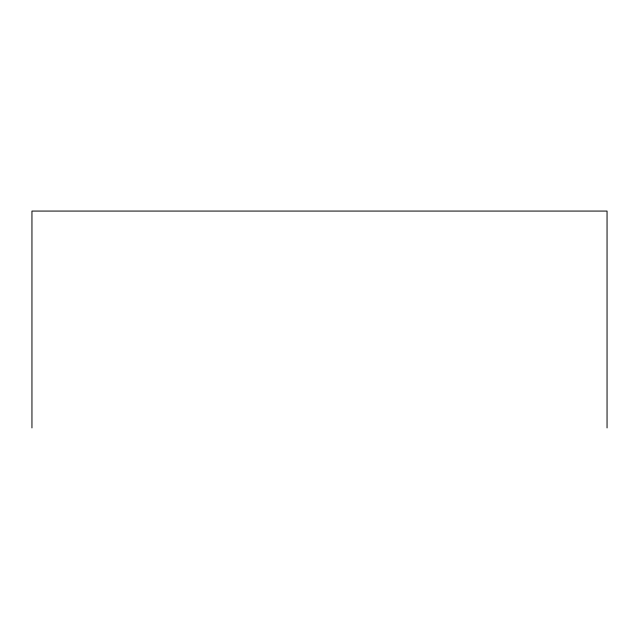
<?xml version="1.0" encoding="UTF-8"?>
<svg xmlns="http://www.w3.org/2000/svg" width="639" height="639" viewBox="0 0 639 639"><rect width="100%" height="100%" fill="white"/><g stroke="black" fill="none" stroke-linecap="round" stroke-linejoin="round"><path stroke-width="0.96" d="M607.05 427.93L607.05 211.07L31.95 211.07L31.95 427.93"/></g></svg>
